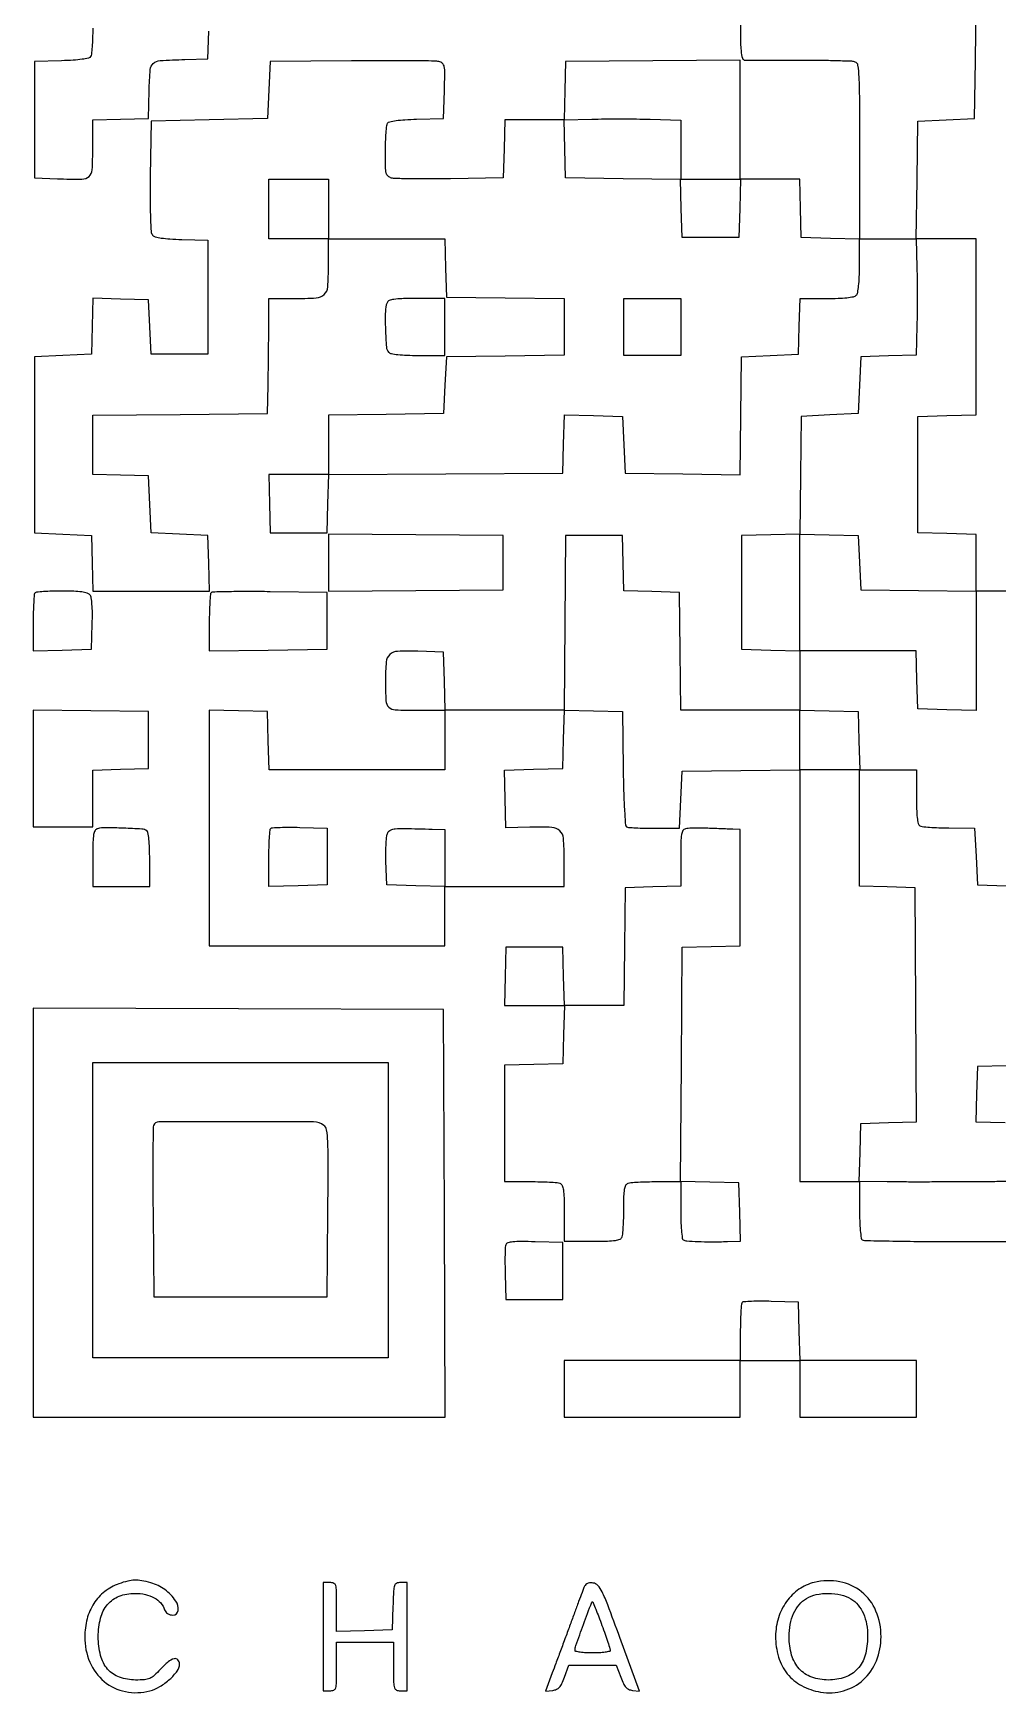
# Model space of a CAD drawing. Extents: x 179 to 1071, y 112 to 1107.
# Drawn here: x 179 to 535, y 112 to 725 of the extents above; entities that cross this region are included whole.
import ezdxf

# ---------------------------------------------------------------- set-up
doc = ezdxf.new("R2010")
doc.units = 0

msp = doc.modelspace()

# ---------------------------------------------------------------- linework, layer by layer
for points in [[(440, 736.438727, 0.001676), (440.043445, 723.477616, 0.01865), (440.270872, 718.312199, 0.05123), (440.751436, 715.725186, 0.326394), (441.75, 714.960106, 0.005987), (443.011099, 714.946462, 0.000168), (448.441294, 714.95456, 0.000344), (454.828617, 714.970626, 0.000236), (462.071427, 714.997246, -0.003264), (469.309152, 714.980021, -0.004772), (475.680579, 714.862438, -0.002404), (481.075078, 714.685408, -0.082384), (482.321427, 714.430151, -0.273859), (483.316346, 713.173771, -0.021117), (483.732093, 708.713368, -0.011524), (483.955454, 700.642117, -0.001155), (484, 681.359179), (484, 648.932337), (473.25, 649.216168), (462.5, 649.5), (462.216168, 660.25), (461.932337, 671), (450.966168, 671), (440, 671), (440, 692.970297), (440, 714.940594), (407.75, 714.720297), (375.5, 714.5), (375.216168, 703.75), (374.932337, 693), (364, 693), (353.067663, 693), (352.783832, 682.25), (352.5, 671.5), (333, 671.216289, -0.002788), (325.365834, 671.14779, -0.003942), (318.567187, 671.178292, -0.002293), (312.840683, 671.275402, -0.054895), (311.25, 671.485341, -0.124616), (309.99423, 672.153307, -0.153548), (309.327574, 673.293006, -0.052103), (309.057458, 675.52481, -0.004498), (309.015313, 681.269052, -0.007714), (309.077242, 684.893238, -0.010632), (309.252233, 688.144198, -0.007525), (309.495505, 690.837284, -0.115758), (309.800347, 691.711195, -0.199883), (310.589, 692.262532, -0.01918), (312.944063, 692.684251, -0.019108), (316.199826, 693.012968, -0.00836), (320.535034, 693.211195), (330.5, 693.5), (330.784677, 703.722245, 0.003517), (330.921247, 710.284842, 0.049504), (330.721112, 712.629412, 0.16382), (330.071927, 713.793177, 0.129118), (328.784677, 714.463973, 0.052737), (327.07993, 714.666417, 0.001055), (318.358624, 714.759851, 0.002494), (308.161712, 714.796715, 0.001671), (296.5, 714.741729), (266.5, 714.5), (266, 704), (265.5, 693.5), (244, 693), (222.5, 692.5), (222.228906, 672.12788, 0.003434), (222.169403, 662.886818, 0.009597), (222.296548, 656.40814, 0.00767), (222.551027, 651.713703, 0.157081), (223.072231, 650.412967, 0.156981), (224.057838, 649.78587, 0.026314), (226.279966, 649.329368, 0.021626), (229.451498, 648.989503, 0.008499), (233.843326, 648.785086), (243.5, 648.5), (243.5, 627.5), (243.5, 606.5), (233, 606.5), (222.5, 606.5), (222, 616.5), (221.5, 626.5), (211.285365, 626.784593), (201.07073, 627.069185), (200.785365, 616.784593), (200.5, 606.5), (190, 606), (179.5, 605.5), (179.5, 573), (179.5, 540.5), (190, 540), (200.5, 539.5), (200.784983, 529.25), (201.069966, 519), (222.569966, 519), (244.069966, 519), (243.784983, 529.25), (243.5, 539.5), (233, 540), (222.5, 540.5), (222, 551), (221.5, 561.5), (211.25, 561.784983), (201, 562.069966), (201, 573.02113), (201, 583.972294), (233.25, 584.236147), (265.5, 584.5), (265.703106, 595, 0.001202), (265.784366, 599.797098, 0.000693), (265.860325, 605.573437, 0.000692), (265.920534, 611.373532, 0.001159), (265.953106, 616.25), (266, 627), (275.065741, 627, 0.014506), (283.463935, 627.243695, 0.174589), (286.393275, 628.49504, 0.189883), (287.725392, 631.280475, 0.0177), (288, 639.035184), (288, 649), (309.466168, 649), (330.932337, 649), (331.216168, 638.25), (331.5, 627.5), (353.25, 627.230498), (375, 626.960995), (375, 616.5), (375, 606.039005), (353.25, 605.769502), (331.5, 605.5), (331, 595), (330.5, 584.5), (309.25, 584.230112), (288, 583.960225), (288, 572.980112), (288, 562), (276.966168, 562), (265.932337, 562), (266.216168, 551.25), (266.5, 540.5), (277, 540.5), (287.5, 540.5), (287.783724, 551.239403), (288.067448, 561.978805), (331.283724, 562.239403), (374.5, 562.5), (374.784171, 573.283485), (375.068343, 584.06697), (385.784171, 583.783485), (396.5, 583.5), (397, 573), (397.5, 562.5), (418.730442, 562.230169), (439.960885, 561.960338), (440.230442, 583.730169), (440.5, 605.5), (451, 606), (461.5, 606.5), (461.784983, 616.75), (462.069966, 627), (471.834983, 627, 0.00874), (476.089346, 627.074375, 0.018513), (479.377065, 627.311444, 0.019392), (481.800997, 627.672291, 0.150838), (482.8, 628.2, 0.150969), (483.328068, 629.200304, 0.019349), (483.688776, 631.630442, 0.018472), (483.925705, 634.928253, 0.008695), (484, 639.2), (484, 649), (494.435662, 649), (504.871323, 649), (505.185662, 638.400107, -0.004684), (505.283901, 633.556399, -0.002698), (505.316084, 627.722102, -0.002695), (505.285202, 621.862542, -0.004506), (505.188241, 616.934408), (504.876483, 606.068603), (494.688241, 605.784301), (484.5, 605.5), (484, 595), (483.5, 584.5), (473, 584), (462.5, 583.5), (462.230591, 561.783635), (461.961183, 540.06727), (451.230591, 539.783635), (440.5, 539.5), (440.5, 518.5), (440.5, 497.5), (451.25, 497.216168), (462, 496.932337), (462, 485.966168), (462, 475), (440.019502, 475), (418.039005, 475), (417.769502, 496.75), (417.5, 518.5), (407.284601, 518.784601), (397.069202, 519.069202), (396.784601, 529.284601), (396.5, 539.5), (386, 539.5), (375.5, 539.5), (375.236147, 507.25), (374.972294, 475), (353.019979, 475), (331.067663, 475), (330.783832, 485.75), (330.5, 496.5), (321.016285, 496.790619, 0.017925), (313.519885, 496.751542, 0.175691), (310.639426, 495.571246, 0.189346), (309.298433, 492.863334, 0.02139), (309, 485.890658, 0.012979), (309.192257, 478.485597, 0.193698), (310.260972, 476.183151, 0.179435), (312.661863, 475.172378, 0.010847), (320.606989, 475), (331, 475), (331, 464), (331, 453), (298.533832, 453), (266.067663, 453), (265.783832, 463.75), (265.5, 474.5), (254.75, 474.783832), (244, 475.067663), (244, 431.533832), (244, 388), (287.5, 388), (331, 388), (331, 399), (331, 410), (353, 410), (375, 410), (375, 419.964816, 0.017834), (374.723064, 427.726499, 0.189292), (373.384961, 430.528805, 0.179462), (370.461645, 431.751032, 0.015732), (362.295316, 431.827825), (353.5, 431.633786), (353.216515, 442.282722), (352.93303, 452.931657), (363.716515, 453.215829), (374.5, 453.5), (374.784171, 464.283485), (375.068343, 475.06697), (385.784171, 474.783485), (396.5, 474.5), (396.770909, 453.546095, 0.004016), (396.943781, 445.299226, 0.006938), (397.237774, 438.444918, 0.002365), (397.593192, 432.670365, 0.242338), (397.994572, 432.003354, 0.120518), (398.711751, 431.770697, 0.00512), (401.392379, 431.600045, 0.008538), (404.600421, 431.483669, 0.005948), (408.223664, 431.45726), (417.5, 431.5), (418, 442), (418.5, 452.5), (440.25, 452.769502), (462, 453.039005), (462, 377.019502), (462, 301), (473, 301), (484, 301), (484, 290.559017, 0.008688), (484.070915, 286.478236, 0.01366), (484.288381, 282.979164, 0.008382), (484.592258, 280.127243, 0.227378), (484.990662, 279.505771, 0.133889), (485.833175, 279.256757, 0.000638), (494.946185, 279.075296, 0.002893), (505.34044, 278.941737, 0.001818), (517.490662, 278.900097), (549, 278.906684)], [(200.984687, 726.75, -0.007698), (200.922759, 723.118512, -0.010614), (200.747767, 719.861399, -0.007503), (200.50451, 717.163074, -0.115815), (200.199653, 716.288805, -0.199883), (199.411, 715.737468, -0.01918), (197.055937, 715.315749, -0.019108), (193.800174, 714.987032, -0.00836), (189.464966, 714.788805), (179.5, 714.5), (179.5, 693), (179.5, 671.5), (188, 671.204946, 0.009911), (196.962726, 671.07159, 0.179309), (199.601462, 672.064186, 0.203503), (200.787682, 674.491055, 0.013279), (201, 682.484069), (201, 692.930034), (211.25, 693.215017), (221.5, 693.5), (221.784869, 703.7397, -0.012174), (222.190479, 711.50884, -0.196929), (223.34273, 713.803333, -0.165236), (225.85434, 714.832838, -0.008001), (235, 715.24922), (243.5, 715.5), (243.784983, 725.75)], [(539.283832, 300.989367, 0.000597), (534.647721, 300.978789, 0.000287), (528.702126, 300.954706, 0.000285), (522.499957, 300.922489, 0.000408), (517, 300.886304, -0.001173), (511.464508, 300.858358, -0.000792), (505.150999, 300.8513, -0.000798), (499.047262, 300.863891, -0.001591), (494.216168, 300.896937), (483.932337, 301), (484.216168, 311.75), (484.5, 322.5), (494.760596, 322.7851), (505.021193, 323.0702), (504.760596, 366.2851), (504.5, 409.5), (494.25, 409.784983), (484, 410.069966), (484, 431.534983), (484, 453), (473, 453), (462, 453), (462, 464.033832), (462, 475.067663), (472.75, 474.783832), (483.5, 474.5), (483.783832, 463.75), (484.067663, 453), (494.533832, 453), (505, 453), (505, 443.059017, 0.007714), (505.069221, 438.572418, 0.020594), (505.299471, 435.381633, 0.023338), (505.657348, 433.162422, 0.205488), (506.215771, 432.366646, 0.113164), (507.095737, 432.067, 0.00693), (509.875088, 431.81905, 0.010028), (513.225019, 431.634417, 0.00724), (516.965771, 431.557629), (526.5, 431.5), (527, 421), (527.5, 410.5), (538.239352, 410.216276)]]:
    msp.add_lwpolyline(points, format="xyb")
for points in [[(537.965017, 519), (527, 519), (527, 529.466168), (527, 539.932337), (516.25, 540.216168), (505.5, 540.5), (505.5, 562), (505.5, 583.5), (516.25, 583.783832), (527, 584.067663), (527, 616.533832), (527, 649), (515.980498, 649), (504.960995, 649), (505.230498, 670.75), (505.5, 692.5), (516, 693), (526.5, 693.5), (526.769888, 714.75), (527.039775, 736)], [(538.25, 343.783832), (527.5, 343.5), (527.215394, 333.284183), (526.930789, 323.068365), (537.715394, 322.784183)]]:
    msp.add_lwpolyline(points)
for points in [[(418, 681.937616), (418, 671), (429.033832, 671), (440.067663, 671), (439.783832, 660.25), (439.5, 649.5), (429, 649.5), (418.5, 649.5), (418.216369, 660.23021), (417.932738, 670.96042), (396.716369, 671.23021), (375.5, 671.5), (375.216515, 682.215829), (374.93303, 692.931657), (385.216515, 693.215829, -0.004675), (389.963905, 693.302602, -0.002559), (395.783914, 693.324762, -0.00255), (401.695675, 693.286869, -0.004063), (406.75, 693.187616), (418, 692.875232)], [(309.606989, 625.418213, 0.08662), (308.977766, 622.208797, 0.013333), (309.016068, 615.688031, 0.009396), (309.357172, 609.048659, 0.18075), (310.2, 607.2, 0.150969), (311.200304, 606.671932, 0.019349), (313.630442, 606.311224, 0.018472), (316.928253, 606.074295, 0.008695), (321.2, 606), (331, 606), (331, 616.5), (331, 627), (320.606989, 627, 0.005351), (315.039857, 626.940414, 0.030363), (312.086379, 626.69735, 0.063068), (310.398405, 626.23239, 0.205218)], [(179.666667, 518.333333, 0.178637), (179.399783, 517.754242, 0.004491), (179.195833, 514.817145, 0.009085), (179.048275, 511.320751, 0.006002), (179, 507.299502), (179, 496.932337), (189.75, 497.216168), (200.5, 497.5), (200.788859, 506.850715, 0.009044), (200.84141, 510.957683, 0.018924), (200.703614, 514.150171, 0.020746), (200.412685, 516.513859, 0.132968), (199.916414, 517.600715, 0.15069), (198.902086, 518.26374, 0.036445), (196.917147, 518.680501, 0.025371), (193.954939, 518.928023, 0.008159), (189.544222, 519, 0.006752), (185.966282, 518.951682, 0.010096), (182.843199, 518.804167, 0.005479), (180.235872, 518.599466, 0.175801)], [(244.686013, 518.35268, 0.177951), (244.411577, 517.759277, 0.004725), (244.201516, 514.827038, 0.009333), (244.049687, 511.330936, 0.006184), (244, 507.313831), (244, 496.960995), (265.75, 497.230498), (287.5, 497.5), (287.5, 508), (287.5, 518.5), (266.436013, 518.769346, 0.003085), (258.311969, 518.823103, 0.004901), (251.358056, 518.758056, 0.001338), (245.324385, 518.626314, 0.192551)], [(202.75, 431.289119, 0.203471), (201.82333, 430.591207, 0.091276), (201.302408, 429.126877, 0.035331), (201.054737, 426.354543, 0.004617), (201, 420.426676), (201, 410), (211.5, 410), (222, 410), (222, 419.940983, 0.008353), (221.929506, 424.160526, 0.017685), (221.704801, 427.422546, 0.015753), (221.373732, 429.84823, 0.215776), (220.889204, 430.568476, 0.124114), (219.113507, 431.130649, 0.004984), (212.304847, 431.469154, 0.007408), (205.68448, 431.633984, 0.063617)], [(287.5, 421), (287.5, 410.5), (276.75, 410.216168), (266, 409.932337), (266, 420.299502, -0.006296), (266.050667, 424.323038, -0.009484), (266.205463, 427.826775, -0.004871), (266.419756, 430.762646, -0.177529), (266.699448, 431.366114, -0.183378), (267.300668, 431.636532, -0.005301), (270.145783, 431.777033, -0.010046), (273.547259, 431.840477, -0.006672), (277.449448, 431.782781), (287.5, 431.5)], [(326.25, 431.128012), (331, 431), (331, 420.466168), (331, 409.932337), (320.25, 410.216168), (309.5, 410.5), (309.211167, 419.243181, -0.010535), (309.169604, 422.71971, -0.013298), (309.284432, 425.934118, -0.011402), (309.511812, 428.59945, -0.096571), (309.866177, 429.743181, -0.155497), (310.940375, 430.783284, -0.094385), (312.65879, 431.263567, -0.026257), (316.03947, 431.371184, -0.001566)], [(419.75, 431.259743, 0.205761), (418.823348, 430.57836, 0.092823), (418.301878, 429.130871, 0.035575), (418.054495, 426.375715, 0.004607), (418, 420.461659), (418, 410.069966), (407.75, 409.784983), (397.5, 409.5), (397.230498, 387.75), (396.960995, 366), (386.014329, 366), (375.067663, 366), (374.783832, 376.75), (374.5, 387.5), (364, 387.5), (353.5, 387.5), (353.216168, 376.75), (352.932337, 366), (364, 366), (375.067663, 366), (374.783832, 355.25), (374.5, 344.5), (363.75, 344.216168), (353, 343.932337), (353, 322.466168), (353, 301), (362.418213, 301, -0.005951), (366.140776, 300.955695, -0.007831), (369.534475, 300.821697, -0.005915), (372.361889, 300.632106, -0.07203), (373.418213, 300.393011, -0.205218), (374.23239, 299.601595, -0.063068), (374.69735, 297.913621, -0.030363), (374.940414, 294.960143, -0.005351), (375, 289.393011), (375, 279), (385.393011, 279, 0.005351), (390.960143, 279.059586, 0.030363), (393.913621, 279.30265, 0.063068), (395.601595, 279.76761, 0.205218), (396.393011, 280.581787, 0.070701), (396.631706, 281.623534, 0.006434), (396.821697, 284.287222, 0.008233), (396.955664, 287.484808, 0.006352), (397, 290.974799, -0.006824), (397.063195, 295.605148, -0.03479), (397.312102, 298.167248, -0.070258), (397.783827, 299.656877, -0.191652), (398.581787, 300.393011, -0.070946), (399.626193, 300.631778, -0.006338), (402.31865, 300.821697, -0.008159), (405.550804, 300.955669, -0.006277), (409.081787, 301), (418, 301), (418, 290.559017, 0.008567), (418.069298, 286.514827, 0.013072), (418.281203, 283.01128, 0.007599), (418.575867, 280.125303, 0.228948), (418.957287, 279.526398, 0.121482), (420.247189, 279.110653, 0.007502), (424.297703, 278.887604, 0.010325), (429.338105, 278.790019, 0.00632), (435.283832, 278.872858), (440.067663, 279), (439.783832, 289.75), (439.5, 300.5), (428.739403, 300.783939), (417.978806, 301.067878), (418.239403, 344.283939), (418.5, 387.5), (429.25, 387.783832), (440, 388.067663), (440, 409.533832), (440, 431), (437.25, 431.094053, -0.000358), (435.774328, 431.145581, -0.000093), (433.398438, 431.230689, -0.000094), (430.690234, 431.328716, -0.000096), (428, 431.42712, 0.006588), (425.383092, 431.488837, 0.007673), (422.895312, 431.476546, 0.006906), (420.794804, 431.404895, 0.045098)], [(223.453816, 321.740243, 0.089548), (223.261817, 320.729866, 0.000598), (223.19019, 311.747155, 0.00234), (223.168607, 301.460077, 0.00149), (223.235201, 289.490243), (223.5, 258.5), (255.5, 258.5), (287.5, 258.5), (287.765726, 289.5, 0.001225), (287.879013, 308.006621, 0.012082), (287.71941, 315.793845, 0.024457), (287.315418, 320.099227, 0.201729), (286.324597, 321.75, 0.157681), (282.495237, 323.016106, 0.001671), (254.221233, 323.106234, 0.001077), (225.335041, 323.03952, 0.309316)], [(353.442274, 277.710164, 0.081166), (353.248144, 276.773814, 0.005233), (353.158783, 273.980936, 0.007531), (353.137174, 270.634259, 0.005535), (353.210159, 266.924983), (353.5, 257.5), (364, 257.5), (374.5, 257.5), (374.5, 268), (374.5, 278.5), (364.232115, 278.785181, 0.005823), (359.049899, 278.868732, 0.025951), (356.012272, 278.724596, 0.043922), (354.172333, 278.376284, 0.236652)], [(440.699448, 256.366114, 0.177451), (440.419778, 255.762931, 0.004898), (440.205463, 252.836713, 0.009512), (440.050668, 249.343898, 0.006317), (440, 245.333333), (440, 235), (407.5, 235), (375, 235), (375, 224.5), (375, 214), (407.5, 214), (440, 214), (440, 224.5), (440, 235), (451, 235), (462, 235), (462, 224.5), (462, 214), (483.5, 214), (505, 214), (505, 224.5), (505, 235), (483.533832, 235), (462.067663, 235), (461.783832, 245.75), (461.5, 256.5), (451.449448, 256.782781, 0.006672), (447.547259, 256.840477, 0.010046), (444.145783, 256.777033, 0.005301), (441.300668, 256.636532, 0.183378)], [(210.655189, 152.541351, 0.080572), (205.385631, 149.640005, 0.083708), (201.383351, 145.253956, 0.07932), (198.889736, 139.584143, 0.063104), (198.021962, 132.946344, 0.101343), (199.889706, 123.638956, 0.119999), (205.227429, 116.453295, 0.124848), (213.085579, 112.70926, 0.115321), (222.03037, 113.008178, 0.069351), (225.730123, 114.579014, 0.048484), (229.378093, 117.277477, 0.049824), (232.151484, 120.330432, 0.160837), (233, 122.9, 0.187929), (232.393959, 124.455473, 0.280203), (231.030179, 124.84963, 0.109138), (228.815013, 123.689461, 0.03137), (226, 121, -0.019586), (223.669707, 118.666222, -0.084528), (222.034017, 117.598484, -0.083656), (220.128831, 117.126702, -0.018958), (216.788469, 117, -0.087195), (210.83315, 118.046504, -0.128603), (206.485521, 121.044563, -0.115853), (203.872246, 126.056664, -0.062566), (203, 133, -0.062772), (203.866655, 139.875974, -0.113001), (206.45697, 144.90285, -0.126935), (210.727359, 147.93493, -0.09148), (216.5, 149, -0.051987), (220.398706, 148.593539, -0.073405), (223.669117, 147.383755, -0.08529), (226.08797, 145.463375, -0.105962), (227.508279, 142.973915, 0.084328), (227.936101, 142.14322, 0.08871), (228.60805, 141.517245, 0.082371), (229.499882, 141.131044, 0.061149), (230.567388, 141, 0.379294), (232.48753, 142.701362, 0.181833), (231.645003, 146.158303, 0.083838), (227.570587, 150.393249, 0.091912), (222.453076, 152.891347, 0.022282), (219.037686, 153.677559, 0.052888), (216.440816, 153.875357, 0.054065), (213.894783, 153.52258, 0.024202)], [(467.263634, 153.026726, 0.094991), (461.638528, 150.497359, 0.084067), (457.065209, 145.975665, 0.08011), (454.071576, 139.985524, 0.074995), (453.021962, 133.217881, 0.07203), (454.107641, 125.494433, 0.098731), (457.342112, 119.285994, 0.101816), (462.620205, 114.923141, 0.080987), (469.637377, 112.549378, 0.110351), (478.111606, 113.017954, 0.117207), (485.371342, 117.063503, 0.112484), (490.240801, 124.105023, 0.095538), (491.956076, 133, 0.098713), (490.06761, 142.47219, 0.124583), (484.738155, 149.608324, 0.126379), (476.72203, 153.284836, 0.103301)], [(286, 133), (286, 113), (288.5, 113, 0.104331), (289.950811, 113.306062, 0.224677), (290.680556, 114.15, 0.064117), (290.955995, 116.064536, 0.003707), (291, 122), (291, 131), (301.5, 131), (312, 131), (312, 122, 0.003707), (312.044005, 116.064536, 0.064117), (312.319444, 114.15, 0.224677), (313.049189, 113.306062, 0.104331), (314.5, 113), (317, 113), (317, 133), (317, 153), (314.538933, 153, 0.108827), (313.119531, 152.687359, 0.211231), (312.367862, 151.831808, 0.063773), (312.023151, 149.90618, 0.004188), (311.788933, 144.25), (311.5, 135.5), (301.25, 135.215017), (291, 134.930034), (291, 143.965017, 0.003684), (290.956076, 149.925856, 0.063889), (290.680824, 151.846502, 0.224551), (289.950864, 152.692806, 0.104705), (288.5, 153), (286, 153)], [(382.129369, 150.816376, 0.001464), (381.587313, 149.362908, 0.000153), (380.326753, 145.949185, 0.00019), (378.827942, 141.881687, 0.000152), (377.216753, 137.5, -0.000437), (375.481531, 132.7893, -0.000352), (373.608639, 127.729509, -0.000356), (371.872401, 123.05923, -0.000915), (370.608429, 119.685562), (368.041118, 112.871123), (370.747871, 113.185562, 0.072298), (372.189784, 113.569134, 0.107961), (373.247949, 114.323657, 0.075118), (374.138829, 115.664856, 0.020915), (375.111124, 118), (376.767624, 122.5), (385.5, 122.5), (394.232376, 122.5), (395.888876, 118, 0.021097), (396.852159, 115.688858, 0.073104), (397.741855, 114.339853, 0.105695), (398.786596, 113.576194, 0.076255), (400.182635, 113.192267), (402.819894, 112.884535), (395.547945, 132.692267, 0.002229), (391.044263, 144.792597, 0.024203), (388.972741, 149.569654, 0.068545), (387.395405, 151.902974, 0.181995), (385.638483, 152.816376, 0.047511), (384.318171, 152.848638, 0.112346), (383.381873, 152.564873, 0.118134), (382.689277, 151.915494, 0.055688)], [(480.810176, 146.974365, -0.080911), (483.478878, 144.685275, -0.070964), (485.427513, 141.567869, -0.062237), (486.607551, 137.651479, -0.042111), (487, 133, -0.067763), (486.064034, 126.125512, -0.116993), (483.293067, 121.095974, -0.125186), (478.714591, 118.061956, -0.084237), (472.5, 117.007476, -0.086955), (466.363285, 118.082849, -0.122446), (461.768283, 121.163638, -0.114665), (458.955747, 126.213599, -0.070071), (458, 133, -0.04675), (458.425823, 137.544331, -0.060077), (459.692744, 141.542396, -0.066654), (461.72718, 144.787403, -0.082712), (464.419965, 147.114322, -0.085601), (468.034337, 148.544591, -0.053692), (472.56999, 148.993914, -0.053448), (477.127329, 148.465958, -0.081525)], [(388.9425, 137.155947, -0.003393), (390.113959, 133.911113, -0.004902), (391.10186, 131.025739, -0.00263), (391.899392, 128.57661, -0.077542), (392, 127.931781, -0.352746), (391.704117, 127.564568, -0.017987), (390.090625, 127.273711, -0.022134), (387.991956, 127.067125, -0.013466), (385.5, 127, -0.013697), (383.008061, 127.068279, -0.022503), (380.909375, 127.278396, -0.018532), (379.299372, 127.574437, -0.351457), (379, 127.94773, -0.086085), (379.314043, 129.758253, -0.002221), (382.135221, 137.536795, -0.000897), (385.149336, 145.688369, -0.546378), (385.556229, 145.777104, -0.102164), (385.747443, 145.486377, -0.00097), (386.686565, 143.109021, -0.003198), (387.746843, 140.358066, -0.002059)]]:
    msp.add_lwpolyline(points, format="xyb", close=True)
for points in [[(288, 660), (288, 649), (277, 649), (266, 649), (266, 660), (266, 671), (277, 671), (288, 671)], [(418, 616.5), (418, 606), (407.5, 606), (397, 606), (397, 616.5), (397, 627), (407.5, 627), (418, 627)], [(288, 529.5), (288, 518.972294), (320.25, 519.236147), (352.5, 519.5), (352.5, 529.5), (352.5, 539.5), (320.25, 539.763853), (288, 540.027706)], [(484, 529.5), (484.5, 519.5), (505.75, 519.230112), (527, 518.960225), (527, 496.946281), (527, 474.932337), (516.25, 475.216168), (505.5, 475.5), (505.216168, 486.25), (504.932337, 497), (483.466168, 497), (462, 497), (462, 518.533832), (462, 540.067663), (472.75, 539.783832), (483.5, 539.5)], [(179, 453.519888), (179, 432), (190, 432), (201, 432), (201, 442.465017), (201, 452.930034), (211.25, 453.215017), (221.5, 453.5), (221.5, 464), (221.5, 474.5), (200.25, 474.769888), (179, 475.039775)], [(179, 289.506286), (179, 214), (255.006326, 214), (331.012652, 214), (330.756326, 289.25), (330.5, 364.5), (254.75, 364.756286), (179, 365.012572)], [(310, 290.5), (310, 236), (255.5, 236), (201, 236), (201, 290.5), (201, 345), (255.5, 345), (310, 345)]]:
    msp.add_lwpolyline(points, close=True)

doc.saveas('drawing.dxf')
